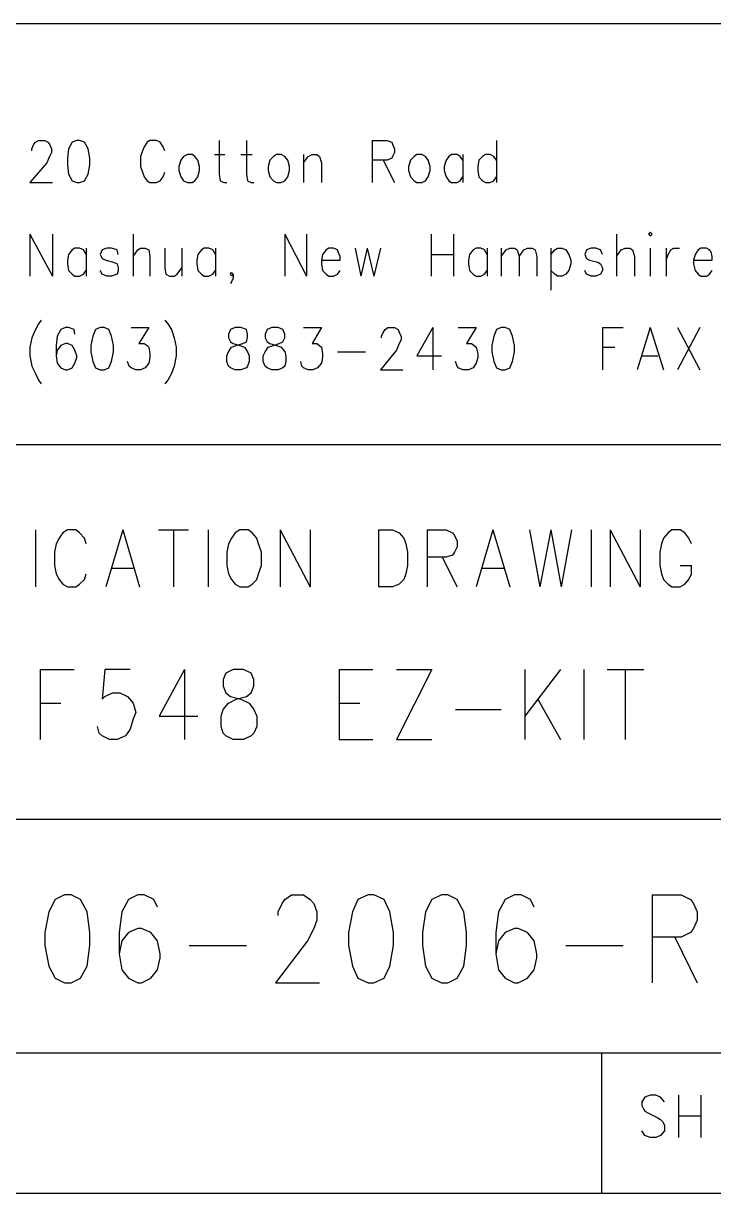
# Model space of a CAD drawing. Extents: x 11.9 to 28.1, y 10.8 to 21.2.
# Drawn here: x 26.626 to 27.363, y 10.799 to 12.049 of the extents above; entities that cross this region are included whole.
import ezdxf

# ---------------------------------------------------------------- set-up
doc = ezdxf.new("R2010")
doc.units = 0
doc.header["$MEASUREMENT"] = 0
doc.layers.add('LAYNR1', color=2, linetype='Continuous')

msp = doc.modelspace()

# ---------------------------------------------------------------- linework, layer by layer
at = {"layer": 'LAYNR1', "color": 7}
for points in [[(23.389, 12.049), (28.093, 12.049)], [(26.635, 11.913), (26.635, 11.915), (26.637, 11.92), (26.639, 11.922)], [(26.639, 11.922), (26.642, 11.924), (26.649, 11.924), (26.652, 11.922)], [(26.652, 11.922), (26.654, 11.92), (26.656, 11.915), (26.656, 11.911), (26.654, 11.907), (26.651, 11.9)], [(26.678, 11.922), (26.674, 11.915), (26.673, 11.905)], [(26.683, 11.924), (26.678, 11.922)], [(26.691, 11.922), (26.686, 11.924), (26.683, 11.924)], [(26.697, 11.905), (26.695, 11.915), (26.691, 11.922)], [(26.753, 11.913), (26.751, 11.907), (26.751, 11.896)], [(26.755, 11.917), (26.753, 11.913)], [(26.758, 11.922), (26.755, 11.917)], [(26.772, 11.922), (26.768, 11.924), (26.761, 11.924), (26.758, 11.922)], [(26.775, 11.917), (26.772, 11.922)], [(26.777, 11.913), (26.775, 11.917)], [(26.835, 11.924), (26.835, 11.888)], [(26.864, 11.924), (26.864, 11.888)], [(26.998, 11.924), (26.998, 11.879)], [(26.998, 11.924), (27.014, 11.924), (27.019, 11.922)], [(27.019, 11.922), (27.02, 11.92), (27.022, 11.915), (27.022, 11.911), (27.02, 11.907), (27.019, 11.905)], [(27.131, 11.924), (27.131, 11.879)], [(26.651, 11.9), (26.633, 11.879)], [(26.673, 11.905), (26.673, 11.898), (26.674, 11.888)], [(26.695, 11.888), (26.697, 11.898), (26.697, 11.905)], [(26.801, 11.909), (26.797, 11.907), (26.794, 11.903), (26.792, 11.896)], [(26.806, 11.909), (26.801, 11.909)], [(26.814, 11.896), (26.812, 11.903), (26.809, 11.907), (26.806, 11.909)], [(26.83, 11.909), (26.841, 11.909)], [(26.858, 11.909), (26.87, 11.909)], [(26.896, 11.909), (26.893, 11.907), (26.889, 11.903), (26.887, 11.896)], [(26.901, 11.909), (26.896, 11.909)], [(26.91, 11.896), (26.908, 11.903), (26.905, 11.907), (26.901, 11.909)], [(26.925, 11.909), (26.925, 11.879)], [(26.925, 11.9), (26.93, 11.907), (26.934, 11.909)], [(26.934, 11.909), (26.939, 11.909)], [(26.939, 11.909), (26.942, 11.907), (26.944, 11.9)], [(26.944, 11.9), (26.944, 11.879)], [(27.019, 11.905), (27.014, 11.903), (26.998, 11.903)], [(27.01, 11.903), (27.022, 11.879)], [(27.046, 11.909), (27.043, 11.907), (27.039, 11.903), (27.037, 11.896)], [(27.051, 11.909), (27.046, 11.909)], [(27.06, 11.896), (27.058, 11.903), (27.055, 11.907), (27.051, 11.909)], [(27.083, 11.909), (27.08, 11.907), (27.077, 11.903), (27.075, 11.896)], [(27.089, 11.909), (27.083, 11.909)], [(27.095, 11.903), (27.092, 11.907), (27.089, 11.909)], [(27.095, 11.909), (27.095, 11.879)], [(27.119, 11.909), (27.116, 11.907), (27.112, 11.903), (27.111, 11.896)], [(27.124, 11.909), (27.119, 11.909)], [(27.131, 11.903), (27.128, 11.907), (27.124, 11.909)], [(26.674, 11.888), (26.678, 11.881), (26.683, 11.879)], [(26.686, 11.879), (26.691, 11.881), (26.695, 11.888)], [(26.751, 11.896), (26.753, 11.89), (26.755, 11.885), (26.758, 11.881), (26.761, 11.879)], [(26.768, 11.879), (26.772, 11.881), (26.775, 11.885), (26.777, 11.89)], [(26.792, 11.896), (26.792, 11.892)], [(26.792, 11.892), (26.794, 11.885), (26.797, 11.881), (26.801, 11.879)], [(26.806, 11.879), (26.809, 11.881), (26.812, 11.885), (26.814, 11.892)], [(26.814, 11.892), (26.814, 11.896)], [(26.835, 11.888), (26.836, 11.881), (26.84, 11.879)], [(26.864, 11.888), (26.865, 11.881), (26.869, 11.879)], [(26.887, 11.896), (26.887, 11.892)], [(26.887, 11.892), (26.889, 11.885), (26.893, 11.881), (26.896, 11.879)], [(26.901, 11.879), (26.905, 11.881), (26.908, 11.885), (26.91, 11.892)], [(26.91, 11.892), (26.91, 11.896)], [(27.037, 11.896), (27.037, 11.892)], [(27.037, 11.892), (27.039, 11.885), (27.043, 11.881), (27.046, 11.879)], [(27.051, 11.879), (27.055, 11.881), (27.058, 11.885), (27.06, 11.892)], [(27.06, 11.892), (27.06, 11.896)], [(27.075, 11.896), (27.075, 11.892)], [(27.075, 11.892), (27.077, 11.885), (27.08, 11.881), (27.083, 11.879)], [(27.111, 11.896), (27.111, 11.892)], [(27.111, 11.892), (27.112, 11.885), (27.116, 11.881), (27.119, 11.879)], [(26.633, 11.879), (26.657, 11.879)], [(26.683, 11.879), (26.686, 11.879)], [(26.761, 11.879), (26.768, 11.879)], [(26.801, 11.879), (26.806, 11.879)], [(26.84, 11.879), (26.843, 11.879)], [(26.869, 11.879), (26.872, 11.879)], [(26.896, 11.879), (26.901, 11.879)], [(27.046, 11.879), (27.051, 11.879)], [(27.083, 11.879), (27.089, 11.879)], [(27.089, 11.879), (27.092, 11.881), (27.095, 11.885)], [(27.119, 11.879), (27.124, 11.879)], [(27.124, 11.879), (27.128, 11.881), (27.131, 11.885)], [(27.295, 11.826), (27.293, 11.824)], [(27.295, 11.822), (27.297, 11.824), (27.295, 11.826)], [(26.633, 11.824), (26.633, 11.779)], [(26.633, 11.824), (26.657, 11.779)], [(26.657, 11.824), (26.657, 11.779)], [(26.743, 11.824), (26.743, 11.779)], [(26.905, 11.824), (26.905, 11.779)], [(26.905, 11.824), (26.928, 11.779)], [(26.928, 11.824), (26.928, 11.779)], [(27.061, 11.824), (27.061, 11.779)], [(27.085, 11.824), (27.085, 11.779)], [(27.259, 11.824), (27.259, 11.779)], [(27.293, 11.824), (27.295, 11.822)], [(26.681, 11.809), (26.678, 11.807), (26.674, 11.802), (26.673, 11.796)], [(26.686, 11.809), (26.681, 11.809)], [(26.693, 11.802), (26.69, 11.807), (26.686, 11.809)], [(26.693, 11.809), (26.693, 11.779)], [(26.715, 11.809), (26.71, 11.807), (26.708, 11.802), (26.71, 11.798), (26.714, 11.796)], [(26.72, 11.809), (26.715, 11.809)], [(26.727, 11.802), (26.726, 11.807), (26.72, 11.809)], [(26.743, 11.8), (26.748, 11.807), (26.751, 11.809)], [(26.751, 11.809), (26.756, 11.809)], [(26.756, 11.809), (26.76, 11.807), (26.761, 11.8)], [(26.761, 11.8), (26.761, 11.779)], [(26.777, 11.809), (26.777, 11.788)], [(26.795, 11.809), (26.795, 11.779)], [(26.819, 11.809), (26.816, 11.807), (26.812, 11.802), (26.811, 11.796)], [(26.824, 11.809), (26.819, 11.809)], [(26.831, 11.802), (26.828, 11.807), (26.824, 11.809)], [(26.831, 11.809), (26.831, 11.779)], [(26.952, 11.809), (26.949, 11.807), (26.945, 11.802), (26.944, 11.796)], [(26.957, 11.809), (26.952, 11.809)], [(26.962, 11.805), (26.961, 11.807), (26.957, 11.809)], [(26.964, 11.8), (26.962, 11.805)], [(26.964, 11.796), (26.964, 11.8)], [(26.98, 11.809), (26.986, 11.779)], [(26.993, 11.809), (26.986, 11.779)], [(26.993, 11.809), (27, 11.779)], [(27.007, 11.809), (27, 11.779)], [(27.061, 11.802), (27.085, 11.802)], [(27.109, 11.809), (27.106, 11.807), (27.102, 11.802), (27.101, 11.796)], [(27.114, 11.809), (27.109, 11.809)], [(27.121, 11.802), (27.118, 11.807), (27.114, 11.809)], [(27.121, 11.809), (27.121, 11.779)], [(27.136, 11.809), (27.136, 11.779)], [(27.136, 11.8), (27.141, 11.807), (27.145, 11.809)], [(27.145, 11.809), (27.15, 11.809)], [(27.15, 11.809), (27.153, 11.807), (27.155, 11.8)], [(27.155, 11.8), (27.16, 11.807), (27.164, 11.809)], [(27.155, 11.8), (27.155, 11.779)], [(27.164, 11.809), (27.169, 11.809)], [(27.169, 11.809), (27.172, 11.807), (27.174, 11.8)], [(27.174, 11.8), (27.174, 11.779)], [(27.189, 11.809), (27.189, 11.764)], [(27.189, 11.802), (27.193, 11.807), (27.196, 11.809)], [(27.196, 11.809), (27.201, 11.809)], [(27.201, 11.809), (27.205, 11.807), (27.208, 11.802), (27.21, 11.796)], [(27.232, 11.809), (27.227, 11.807), (27.225, 11.802), (27.227, 11.798), (27.23, 11.796)], [(27.237, 11.809), (27.232, 11.809)], [(27.244, 11.802), (27.242, 11.807), (27.237, 11.809)], [(27.259, 11.8), (27.264, 11.807), (27.268, 11.809)], [(27.268, 11.809), (27.273, 11.809)], [(27.273, 11.809), (27.276, 11.807), (27.278, 11.8)], [(27.278, 11.8), (27.278, 11.779)], [(27.295, 11.809), (27.295, 11.779)], [(27.312, 11.809), (27.312, 11.779)], [(27.312, 11.796), (27.314, 11.802), (27.317, 11.807), (27.32, 11.809)], [(27.32, 11.809), (27.326, 11.809)], [(27.349, 11.809), (27.346, 11.807), (27.343, 11.802), (27.341, 11.796)], [(27.355, 11.809), (27.349, 11.809)], [(27.36, 11.805), (27.358, 11.807), (27.355, 11.809)], [(27.361, 11.8), (27.36, 11.805)], [(27.361, 11.796), (27.361, 11.8)], [(26.673, 11.796), (26.673, 11.792)], [(26.673, 11.792), (26.674, 11.785), (26.678, 11.781), (26.681, 11.779)], [(26.714, 11.796), (26.722, 11.794), (26.726, 11.792)], [(26.727, 11.788), (26.727, 11.785), (26.726, 11.781), (26.72, 11.779)], [(26.726, 11.792), (26.727, 11.788)], [(26.777, 11.788), (26.778, 11.781), (26.782, 11.779)], [(26.787, 11.779), (26.79, 11.781), (26.795, 11.788)], [(26.811, 11.796), (26.811, 11.792)], [(26.811, 11.792), (26.812, 11.785), (26.816, 11.781), (26.819, 11.779)], [(26.944, 11.796), (26.964, 11.796)], [(26.944, 11.796), (26.944, 11.792)], [(26.944, 11.792), (26.945, 11.785), (26.949, 11.781), (26.952, 11.779)], [(27.101, 11.796), (27.101, 11.792)], [(27.101, 11.792), (27.102, 11.785), (27.106, 11.781), (27.109, 11.779)], [(27.21, 11.792), (27.208, 11.785), (27.205, 11.781), (27.201, 11.779)], [(27.21, 11.796), (27.21, 11.792)], [(27.23, 11.796), (27.239, 11.794), (27.242, 11.792)], [(27.244, 11.788), (27.244, 11.785), (27.242, 11.781), (27.237, 11.779)], [(27.242, 11.792), (27.244, 11.788)], [(27.341, 11.796), (27.361, 11.796)], [(27.341, 11.796), (27.341, 11.792)], [(27.341, 11.792), (27.343, 11.785), (27.346, 11.781), (27.349, 11.779)], [(26.681, 11.779), (26.686, 11.779)], [(26.686, 11.779), (26.69, 11.781), (26.693, 11.785)], [(26.715, 11.779), (26.71, 11.781), (26.708, 11.785)], [(26.72, 11.779), (26.715, 11.779)], [(26.782, 11.779), (26.787, 11.779)], [(26.819, 11.779), (26.824, 11.779)], [(26.824, 11.779), (26.828, 11.781), (26.831, 11.785)], [(26.848, 11.779), (26.847, 11.781), (26.848, 11.783)], [(26.848, 11.783), (26.85, 11.781), (26.85, 11.777), (26.848, 11.773), (26.847, 11.771)], [(26.85, 11.781), (26.848, 11.779)], [(26.952, 11.779), (26.957, 11.779)], [(26.957, 11.779), (26.961, 11.781), (26.964, 11.785)], [(27.109, 11.779), (27.114, 11.779)], [(27.114, 11.779), (27.118, 11.781), (27.121, 11.785)], [(27.196, 11.779), (27.193, 11.781), (27.189, 11.785)], [(27.201, 11.779), (27.196, 11.779)], [(27.232, 11.779), (27.227, 11.781), (27.225, 11.785)], [(27.237, 11.779), (27.232, 11.779)], [(27.349, 11.779), (27.355, 11.779)], [(27.355, 11.779), (27.358, 11.781), (27.361, 11.785)], [(26.645, 11.732), (26.642, 11.728), (26.639, 11.722)], [(26.777, 11.732), (26.78, 11.728), (26.784, 11.722)], [(26.635, 11.713), (26.633, 11.703), (26.633, 11.694), (26.635, 11.683)], [(26.639, 11.722), (26.635, 11.713)], [(26.666, 11.722), (26.662, 11.715), (26.661, 11.705)], [(26.68, 11.722), (26.674, 11.724), (26.671, 11.724), (26.666, 11.722)], [(26.681, 11.717), (26.68, 11.722)], [(26.703, 11.722), (26.7, 11.715), (26.698, 11.705)], [(26.708, 11.724), (26.703, 11.722)], [(26.717, 11.722), (26.712, 11.724), (26.708, 11.724)], [(26.722, 11.705), (26.72, 11.715), (26.717, 11.722)], [(26.741, 11.724), (26.76, 11.724), (26.749, 11.707), (26.755, 11.707), (26.758, 11.705)], [(26.784, 11.722), (26.787, 11.713)], [(26.787, 11.713), (26.789, 11.703), (26.789, 11.694), (26.787, 11.683)], [(26.847, 11.722), (26.845, 11.717)], [(26.845, 11.717), (26.845, 11.713)], [(26.845, 11.713), (26.847, 11.709)], [(26.852, 11.724), (26.847, 11.722)], [(26.864, 11.722), (26.858, 11.724), (26.852, 11.724)], [(26.865, 11.717), (26.864, 11.722)], [(26.864, 11.709), (26.865, 11.713)], [(26.865, 11.713), (26.865, 11.717)], [(26.886, 11.722), (26.884, 11.717)], [(26.884, 11.717), (26.884, 11.713)], [(26.884, 11.713), (26.886, 11.709)], [(26.891, 11.724), (26.886, 11.722)], [(26.903, 11.722), (26.898, 11.724), (26.891, 11.724)], [(26.905, 11.717), (26.903, 11.722)], [(26.903, 11.709), (26.905, 11.713)], [(26.905, 11.713), (26.905, 11.717)], [(26.925, 11.724), (26.944, 11.724), (26.934, 11.707), (26.939, 11.707), (26.942, 11.705)], [(27.008, 11.713), (27.008, 11.715), (27.01, 11.719), (27.012, 11.722)], [(27.012, 11.722), (27.015, 11.724), (27.022, 11.724), (27.026, 11.722)], [(27.026, 11.722), (27.027, 11.719), (27.029, 11.715), (27.029, 11.711), (27.027, 11.707), (27.024, 11.7)], [(27.063, 11.724), (27.046, 11.694), (27.072, 11.694)], [(27.063, 11.724), (27.063, 11.679)], [(27.09, 11.724), (27.109, 11.724), (27.099, 11.707), (27.104, 11.707), (27.107, 11.705)], [(27.131, 11.722), (27.128, 11.715), (27.126, 11.705)], [(27.136, 11.724), (27.131, 11.722)], [(27.145, 11.722), (27.14, 11.724), (27.136, 11.724)], [(27.15, 11.705), (27.148, 11.715), (27.145, 11.722)], [(27.244, 11.724), (27.244, 11.679)], [(27.244, 11.724), (27.266, 11.724)], [(27.295, 11.724), (27.281, 11.679)], [(27.295, 11.724), (27.309, 11.679)], [(27.324, 11.724), (27.348, 11.679)], [(27.348, 11.724), (27.324, 11.679)], [(26.661, 11.705), (26.661, 11.694), (26.662, 11.686), (26.666, 11.681), (26.671, 11.679)], [(26.666, 11.705), (26.662, 11.7)], [(26.678, 11.705), (26.673, 11.707), (26.671, 11.707), (26.666, 11.705)], [(26.681, 11.7), (26.678, 11.705)], [(26.698, 11.705), (26.698, 11.698), (26.7, 11.688)], [(26.72, 11.688), (26.722, 11.698), (26.722, 11.705)], [(26.758, 11.705), (26.76, 11.703), (26.761, 11.696)], [(26.843, 11.688), (26.843, 11.694), (26.845, 11.698), (26.848, 11.703), (26.853, 11.705)], [(26.847, 11.709), (26.85, 11.707), (26.857, 11.705)], [(26.853, 11.705), (26.86, 11.707), (26.864, 11.709)], [(26.857, 11.705), (26.862, 11.703), (26.865, 11.698), (26.867, 11.694), (26.867, 11.688)], [(26.882, 11.688), (26.882, 11.694), (26.884, 11.698), (26.887, 11.703), (26.893, 11.705)], [(26.886, 11.709), (26.889, 11.707), (26.896, 11.705)], [(26.893, 11.705), (26.899, 11.707), (26.903, 11.709)], [(26.896, 11.705), (26.901, 11.703), (26.905, 11.698), (26.906, 11.694), (26.906, 11.688)], [(26.942, 11.705), (26.944, 11.703), (26.945, 11.696)], [(27.107, 11.705), (27.109, 11.703), (27.111, 11.696)], [(27.126, 11.705), (27.126, 11.698), (27.128, 11.688)], [(27.148, 11.688), (27.15, 11.698), (27.15, 11.705)], [(27.244, 11.703), (27.257, 11.703)], [(26.662, 11.7), (26.661, 11.694)], [(26.673, 11.679), (26.678, 11.681), (26.681, 11.686), (26.683, 11.692)], [(26.683, 11.692), (26.683, 11.694), (26.681, 11.7)], [(26.7, 11.688), (26.703, 11.681), (26.708, 11.679)], [(26.712, 11.679), (26.717, 11.681), (26.72, 11.688)], [(26.739, 11.683), (26.737, 11.688)], [(26.761, 11.692), (26.76, 11.686), (26.756, 11.681), (26.751, 11.679)], [(26.761, 11.696), (26.761, 11.692)], [(26.845, 11.683), (26.843, 11.688)], [(26.867, 11.688), (26.865, 11.683)], [(26.884, 11.683), (26.882, 11.688)], [(26.906, 11.688), (26.905, 11.683)], [(26.923, 11.683), (26.922, 11.688)], [(26.945, 11.692), (26.944, 11.686), (26.94, 11.681), (26.935, 11.679)], [(26.945, 11.696), (26.945, 11.692)], [(26.961, 11.698), (26.991, 11.698)], [(27.024, 11.7), (27.007, 11.679)], [(27.089, 11.683), (27.087, 11.688)], [(27.111, 11.692), (27.109, 11.686), (27.106, 11.681), (27.101, 11.679)], [(27.111, 11.696), (27.111, 11.692)], [(27.128, 11.688), (27.131, 11.681), (27.136, 11.679)], [(27.14, 11.679), (27.145, 11.681), (27.148, 11.688)], [(27.286, 11.694), (27.303, 11.694)], [(26.635, 11.683), (26.639, 11.675)], [(26.639, 11.675), (26.642, 11.668), (26.645, 11.664)], [(26.671, 11.679), (26.673, 11.679)], [(26.708, 11.679), (26.712, 11.679)], [(26.746, 11.679), (26.741, 11.681), (26.739, 11.683)], [(26.751, 11.679), (26.746, 11.679)], [(26.784, 11.675), (26.78, 11.668), (26.777, 11.664)], [(26.787, 11.683), (26.784, 11.675)], [(26.852, 11.679), (26.847, 11.681), (26.845, 11.683)], [(26.858, 11.679), (26.852, 11.679)], [(26.865, 11.683), (26.864, 11.681), (26.858, 11.679)], [(26.891, 11.679), (26.886, 11.681), (26.884, 11.683)], [(26.898, 11.679), (26.891, 11.679)], [(26.905, 11.683), (26.903, 11.681), (26.898, 11.679)], [(26.93, 11.679), (26.925, 11.681), (26.923, 11.683)], [(26.935, 11.679), (26.93, 11.679)], [(27.007, 11.679), (27.031, 11.679)], [(27.095, 11.679), (27.09, 11.681), (27.089, 11.683)], [(27.101, 11.679), (27.095, 11.679)], [(27.136, 11.679), (27.14, 11.679)], [(28.088, 11.599), (25.593, 11.599)], [(26.639, 11.508), (26.639, 11.447)], [(26.693, 11.493), (26.691, 11.499), (26.686, 11.505), (26.682, 11.508), (26.673, 11.508), (26.668, 11.505), (26.664, 11.499), (26.661, 11.493)], [(26.732, 11.508), (26.714, 11.447)], [(26.732, 11.508), (26.75, 11.447)], [(26.77, 11.508), (26.802, 11.508)], [(26.786, 11.508), (26.786, 11.447)], [(26.823, 11.508), (26.823, 11.447)], [(26.857, 11.508), (26.852, 11.505), (26.848, 11.499), (26.845, 11.493)], [(26.877, 11.493), (26.875, 11.499), (26.87, 11.505), (26.866, 11.508), (26.857, 11.508)], [(26.9, 11.508), (26.9, 11.447)], [(26.9, 11.508), (26.932, 11.447)], [(26.932, 11.508), (26.932, 11.447)], [(27.005, 11.508), (27.005, 11.447)], [(27.005, 11.508), (27.02, 11.508), (27.027, 11.505), (27.032, 11.499), (27.034, 11.493)], [(27.057, 11.508), (27.057, 11.447)], [(27.057, 11.508), (27.077, 11.508), (27.084, 11.505), (27.086, 11.502), (27.089, 11.496), (27.089, 11.49), (27.086, 11.484), (27.084, 11.481), (27.077, 11.479), (27.057, 11.479)], [(27.127, 11.508), (27.109, 11.447)], [(27.127, 11.508), (27.145, 11.447)], [(27.166, 11.508), (27.177, 11.447)], [(27.189, 11.508), (27.177, 11.447)], [(27.189, 11.508), (27.2, 11.447)], [(27.211, 11.508), (27.2, 11.447)], [(27.232, 11.508), (27.232, 11.447)], [(27.252, 11.508), (27.252, 11.447)], [(27.252, 11.508), (27.284, 11.447)], [(27.284, 11.508), (27.284, 11.447)], [(27.339, 11.493), (27.336, 11.499), (27.332, 11.505), (27.327, 11.508), (27.318, 11.508), (27.314, 11.505), (27.309, 11.499), (27.307, 11.493)], [(26.661, 11.493), (26.659, 11.484), (26.659, 11.47)], [(26.845, 11.493), (26.843, 11.484), (26.843, 11.47)], [(26.88, 11.47), (26.88, 11.484), (26.877, 11.493)], [(27.034, 11.493), (27.036, 11.484), (27.036, 11.47)], [(27.307, 11.493), (27.305, 11.484), (27.305, 11.47)], [(27.073, 11.479), (27.089, 11.447)], [(26.659, 11.47), (26.661, 11.461), (26.664, 11.455), (26.668, 11.45), (26.673, 11.447)], [(26.72, 11.467), (26.743, 11.467)], [(26.843, 11.47), (26.845, 11.461), (26.848, 11.455), (26.852, 11.45), (26.857, 11.447)], [(26.866, 11.447), (26.87, 11.45), (26.875, 11.455), (26.877, 11.461), (26.88, 11.47)], [(27.036, 11.47), (27.034, 11.461), (27.032, 11.455), (27.027, 11.45), (27.02, 11.447)], [(27.116, 11.467), (27.139, 11.467)], [(27.305, 11.47), (27.307, 11.461), (27.309, 11.455), (27.314, 11.45), (27.318, 11.447)], [(27.327, 11.447), (27.332, 11.45), (27.336, 11.455), (27.339, 11.461), (27.339, 11.47)], [(27.327, 11.47), (27.339, 11.47)], [(26.682, 11.447), (26.686, 11.45), (26.691, 11.455), (26.693, 11.461)], [(26.673, 11.447), (26.682, 11.447)], [(26.857, 11.447), (26.866, 11.447)], [(27.02, 11.447), (27.005, 11.447)], [(27.318, 11.447), (27.327, 11.447)], [(26.644, 11.359), (26.644, 11.284)], [(26.644, 11.359), (26.68, 11.359)], [(26.74, 11.359), (26.713, 11.359), (26.71, 11.327)], [(26.798, 11.359), (26.771, 11.309), (26.812, 11.309)], [(26.798, 11.359), (26.798, 11.284)], [(26.842, 11.355), (26.839, 11.348), (26.839, 11.341)], [(26.85, 11.359), (26.842, 11.355)], [(26.869, 11.355), (26.861, 11.359), (26.85, 11.359)], [(26.872, 11.341), (26.872, 11.348), (26.869, 11.355)], [(26.963, 11.359), (26.963, 11.284)], [(26.963, 11.359), (26.999, 11.359)], [(27.062, 11.359), (27.024, 11.284)], [(27.024, 11.359), (27.062, 11.359)], [(27.161, 11.359), (27.161, 11.284)], [(27.199, 11.359), (27.161, 11.309)], [(27.224, 11.359), (27.224, 11.284)], [(27.249, 11.359), (27.288, 11.359)], [(27.268, 11.359), (27.268, 11.284)], [(26.839, 11.341), (26.842, 11.334), (26.847, 11.33), (26.858, 11.327)], [(26.853, 11.327), (26.864, 11.33), (26.869, 11.334), (26.872, 11.341)], [(26.71, 11.327), (26.713, 11.33), (26.721, 11.334), (26.729, 11.334), (26.737, 11.33), (26.743, 11.323), (26.746, 11.313)], [(26.837, 11.298), (26.837, 11.309), (26.839, 11.316), (26.845, 11.323), (26.853, 11.327)], [(26.858, 11.327), (26.867, 11.323), (26.872, 11.316), (26.875, 11.309), (26.875, 11.298)], [(27.175, 11.327), (27.199, 11.284)], [(26.644, 11.323), (26.666, 11.323)], [(26.746, 11.313), (26.743, 11.306), (26.74, 11.295), (26.735, 11.288), (26.726, 11.284)], [(26.963, 11.323), (26.985, 11.323)], [(27.087, 11.316), (27.136, 11.316)], [(26.718, 11.284), (26.71, 11.288), (26.707, 11.291), (26.705, 11.298)], [(26.85, 11.284), (26.842, 11.288), (26.839, 11.291), (26.837, 11.298)], [(26.875, 11.298), (26.872, 11.291), (26.869, 11.288), (26.861, 11.284)], [(26.726, 11.284), (26.718, 11.284)], [(26.861, 11.284), (26.85, 11.284)], [(26.963, 11.284), (26.999, 11.284)], [(27.024, 11.284), (27.062, 11.284)], [(25.593, 11.199), (28.093, 11.199)], [(26.67, 11.118), (26.66, 11.113), (26.653, 11.1), (26.649, 11.078), (26.649, 11.064), (26.653, 11.042), (26.66, 11.029), (26.67, 11.024)], [(26.677, 11.024), (26.687, 11.029), (26.694, 11.042), (26.697, 11.064), (26.697, 11.078), (26.694, 11.1), (26.687, 11.113), (26.677, 11.118), (26.67, 11.118)], [(26.769, 11.105), (26.765, 11.113), (26.755, 11.118), (26.748, 11.118), (26.738, 11.113), (26.731, 11.1), (26.728, 11.078), (26.728, 11.055), (26.731, 11.038), (26.738, 11.029), (26.748, 11.024)], [(26.898, 11.096), (26.898, 11.1), (26.902, 11.109), (26.905, 11.113), (26.912, 11.118), (26.925, 11.118), (26.932, 11.113), (26.936, 11.109), (26.939, 11.1), (26.939, 11.091), (26.936, 11.082), (26.929, 11.069), (26.895, 11.024)], [(26.994, 11.118), (26.983, 11.113), (26.977, 11.1), (26.973, 11.078), (26.973, 11.064), (26.977, 11.042), (26.983, 11.029), (26.994, 11.024)], [(27, 11.024), (27.011, 11.029), (27.017, 11.042), (27.021, 11.064), (27.021, 11.078), (27.017, 11.1), (27.011, 11.113), (27, 11.118), (26.994, 11.118)], [(27.072, 11.118), (27.062, 11.113), (27.055, 11.1), (27.052, 11.078), (27.052, 11.064), (27.055, 11.042), (27.062, 11.029), (27.072, 11.024)], [(27.079, 11.024), (27.089, 11.029), (27.096, 11.042), (27.099, 11.064), (27.099, 11.078), (27.096, 11.1), (27.089, 11.113), (27.079, 11.118), (27.072, 11.118)], [(27.171, 11.105), (27.167, 11.113), (27.157, 11.118), (27.15, 11.118), (27.14, 11.113), (27.133, 11.1), (27.13, 11.078), (27.13, 11.055), (27.133, 11.038), (27.14, 11.029), (27.15, 11.024)], [(27.297, 11.118), (27.297, 11.024)], [(27.297, 11.118), (27.328, 11.118), (27.338, 11.113), (27.341, 11.109), (27.345, 11.1), (27.345, 11.091), (27.341, 11.082), (27.338, 11.078), (27.328, 11.073), (27.297, 11.073)], [(26.752, 11.024), (26.762, 11.029), (26.769, 11.038), (26.772, 11.051), (26.772, 11.055), (26.769, 11.069), (26.762, 11.078), (26.752, 11.082), (26.748, 11.082), (26.738, 11.078), (26.731, 11.069), (26.728, 11.055)], [(27.154, 11.024), (27.164, 11.029), (27.171, 11.038), (27.174, 11.051), (27.174, 11.055), (27.171, 11.069), (27.164, 11.078), (27.154, 11.082), (27.15, 11.082), (27.14, 11.078), (27.133, 11.069), (27.13, 11.055)], [(26.803, 11.064), (26.864, 11.064)], [(27.205, 11.064), (27.266, 11.064)], [(27.321, 11.073), (27.345, 11.024)], [(26.67, 11.024), (26.677, 11.024)], [(26.748, 11.024), (26.752, 11.024)], [(26.895, 11.024), (26.942, 11.024)], [(26.994, 11.024), (27, 11.024)], [(27.072, 11.024), (27.079, 11.024)], [(27.15, 11.024), (27.154, 11.024)], [(28.093, 10.949), (24.442, 10.949)], [(27.243, 10.949), (27.243, 10.799)], [(27.289, 10.902), (27.286, 10.897)], [(27.306, 10.902), (27.301, 10.904), (27.295, 10.904), (27.289, 10.902)], [(27.31, 10.897), (27.306, 10.902)], [(27.325, 10.904), (27.325, 10.859)], [(27.349, 10.904), (27.349, 10.859)], [(27.286, 10.897), (27.286, 10.893)], [(27.286, 10.893), (27.288, 10.889)], [(27.288, 10.889), (27.289, 10.887), (27.293, 10.885)], [(27.293, 10.885), (27.303, 10.88)], [(27.303, 10.88), (27.306, 10.878), (27.308, 10.876)], [(27.308, 10.876), (27.31, 10.872)], [(27.325, 10.882), (27.349, 10.882)], [(27.295, 10.859), (27.289, 10.861), (27.286, 10.866)], [(27.31, 10.872), (27.31, 10.866), (27.306, 10.861), (27.301, 10.859)], [(27.301, 10.859), (27.295, 10.859)], [(28.093, 10.799), (11.892, 10.799)], [(28.088, 10.799), (23.389, 10.799)], [(27.243, 10.799), (26.192, 10.799)]]:
    msp.add_lwpolyline(points, dxfattribs=at)

doc.saveas('drawing.dxf')
